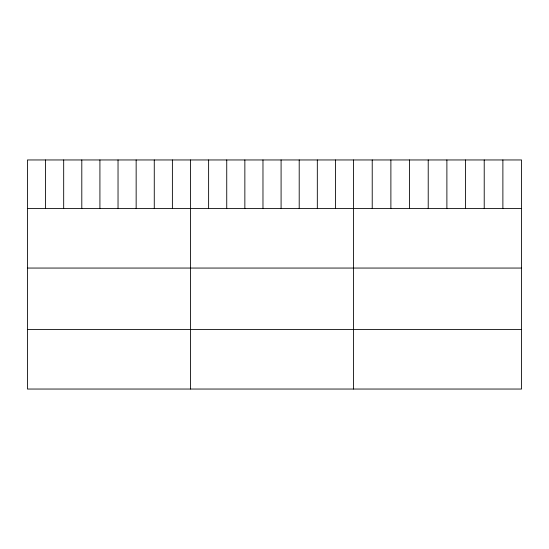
<?xml version="1.0" encoding="UTF-8"?>
<svg xmlns="http://www.w3.org/2000/svg" width="549" height="549" viewBox="0 0 549 549"><rect width="100%" height="100%" fill="white"/><g stroke="black" fill="none" stroke-linecap="round" stroke-linejoin="round"><path stroke-width="0.82" d="M521.55 208.462L521.55 389.042L27.45 389.042L27.45 159.958L521.55 159.958L521.55 208.462L27.45 208.462M27.45 268.056L521.55 268.056M27.45 329.455L521.55 329.455M502.884 159.958L502.884 208.462M484.218 159.958L484.218 208.462M465.552 159.958L465.552 208.462M446.886 159.958L446.886 208.462M428.22 159.958L428.22 208.462M409.554 159.958L409.554 208.462M390.888 159.958L390.888 208.462M372.222 159.958L372.222 208.462M353.556 159.958L353.556 389.042M335.439 159.958L335.439 208.462M317.322 159.958L317.322 208.462M299.205 159.958L299.205 208.462M281.088 159.958L281.088 208.462M262.971 159.958L262.971 208.462M244.854 159.958L244.854 208.462M226.737 159.958L226.737 208.462M208.62 159.958L208.62 208.462M190.503 159.958L190.503 389.042M172.386 159.958L172.386 208.462M154.269 159.958L154.269 208.462M136.152 159.958L136.152 208.462M118.035 159.958L118.035 208.462M99.918 159.958L99.918 208.462M81.801 159.958L81.801 208.462M63.684 159.958L63.684 208.462M45.567 159.958L45.567 208.462"/></g></svg>
